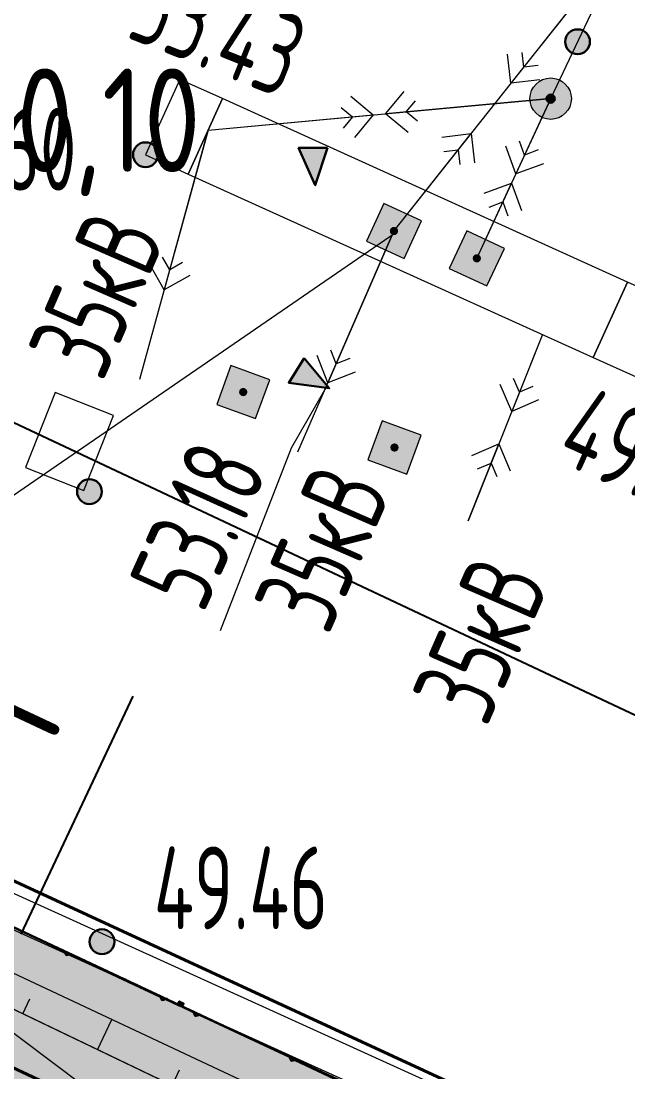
# Model space of a CAD drawing. Extents: x 1098675 to 1099684, y 381052 to 381453.
# Drawn here: x 1099304.26 to 1099311.59, y 381305.1 to 381317.8 of the extents above; entities that cross this region are included whole.
import ezdxf
from ezdxf.enums import TextEntityAlignment as Align

# ---------------------------------------------------------------- set-up
doc = ezdxf.new("R2010")
doc.units = 0
doc.header["$MEASUREMENT"] = 0
doc.header["$PDMODE"] = 34
doc.header["$PDSIZE"] = -1
doc.linetypes.add('Территория ПС Мелитопольская$0$GOST2.303 5', pattern=[24, 20, -1.5, 1, -1.5])
doc.layers.get('0').update_dxf_attribs({"linetype": 'CONTINUOUS', "lineweight": 0})
doc.layers.get('Defpoints').update_dxf_attribs({"color": 252, "linetype": 'CONTINUOUS'})
for name, color, linetype, lineweight in [('ГП', 7, 'CONTINUOUS', 20), ('ГП-ВП вар.1', 7, 'CONTINUOUS', 0), ('ГП-площади', 252, 'CONTINUOUS', 0), ('ГП_БЛАГОУСТРОЙСТВО_ огражднение', 5, 'ограждение2', 30), ('ГП_БЛАГОУСТРОЙСТВО_озеленение', 73, 'CONTINUOUS', 5), ('ГП_ГРАНИЦА_проект работ', 12, 'МИП_Граница_работ', 40), ('ГП_ТЕКСТ_размеры', 7, 'CONTINUOUS', 5), ('Разбивочный Благоустройство', 7, 'CONTINUOUS', 20), ('Съемка', 253, 'CONTINUOUS', 20), ('Тропа обхода предв.', 7, 'CONTINUOUS', 0)]:
    doc.layers.add(name, color=color, linetype=linetype, lineweight=lineweight)
doc.layers.add('Территория ПС Мелитопольская$0$0.3 Внутреннее ограждение', color=7, linetype='CONTINUOUS', true_color=0x93278f)
doc.layers.add('Территория ПС Мелитопольская$0$3_Осевая', color=3, linetype='Территория ПС Мелитопольская$0$GOST2.303 5')
doc.layers.add('Территория ПС Мелитопольская$0$5_Заштрих', color=6, linetype='CONTINUOUS')
doc.styles.add('GOST 2.304', font='GOST2304A.ttf', dxfattribs={"height": 1.25})
doc.styles.add('TOPO_D431', font='GOST2304A.ttf')
doc.styles.add('txt', font='GOST2304A.ttf')
doc.styles.add('ГОСТ', font='GOST2304A.ttf', dxfattribs={"height": 2.5})
doc.linetypes.add('ЗАБ ЖБ^1^', pattern='A,4,["|",txt,S=0.8,R=0,X=0,Y=0],4', length=8)
doc.linetypes.add('МИП_Граница_работ', pattern='A,10,-1.197667,[133,ltypeshp,S=0.35,R=0,X=0,Y=0],-0.044784,[133,ltypeshp,S=0.3,R=0,X=0,Y=0],-0.054403,[133,ltypeshp,S=0.24,R=0,X=0,Y=0],-0.071522,[133,ltypeshp,S=0.17,R=0,X=0,Y=0],-0.071361,[133,ltypeshp,S=0.1,R=0,X=0,Y=0],-1.662597,[133,ltypeshp,S=0.35,R=0,X=0,Y=0],-0.044784,[133,ltypeshp,S=0.3,R=0,X=0,Y=0],-0.054403,[133,ltypeshp,S=0.24,R=0,X=0,Y=0],-0.071522,[133,ltypeshp,S=0.17,R=0,X=0,Y=0],-0.071361,[133,ltypeshp,S=0.1,R=0,X=0,Y=0],-1.655597', length=15.000001)
doc.linetypes.add('ограждение2', pattern='A,0.25,-0.1,[132,ltypeshp.shx,S=0.1,R=0,X=-0.1,Y=0],-0.1,1', length=1.45)
doc.dimstyles.new('ISO-25', dxfattribs={"dimtxt": 1.5, "dimasz": 1.5, "dimexe": 1.25, "dimexo": 0, "dimtad": 1, "dimtxsty": 'TOPO_D431', "dimcen": 2.5, "dimazin": 0, "dimtfac": 1, "dimtmove": 0, "dimatfit": 3, "dimfxl": 1, "dimarcsym": 0})

# ---------------------------------------------------------------- blocks, each defined once
blk = doc.blocks.new('Территория ПС Мелитопольская$0$3D Панель ограждения L3030')
for p, q in [((5, -185), (5, 0)), ((5, 0), (10, 0)), ((10, -185), (10, 0)), ((7, -190), (34, -223)), ((34, -227), (7, -260)), ((38, -220), (11, -187)), ((11, -263), (38, -230)), ((34, -223), (38, -220)), ((34, -227), (38, -230)), ((5, -1460), (5, -265)), ((10, -1461), (10, -265)), ((34, -1498), (7, -1465)), ((7, -1535), (34, -1502)), ((11, -1462), (38, -1495)), ((38, -1505), (11, -1538)), ((34, -1498), (38, -1495)), ((34, -1502), (38, -1505)), ((5, -1540), (5, -2735)), ((10, -1540), (10, -2735)), ((34, -2773), (7, -2740)), ((7, -2810), (34, -2777)), ((11, -2737), (38, -2770)), ((38, -2780), (11, -2813)), ((34, -2773), (38, -2770)), ((34, -2777), (38, -2780)), ((5, -2815), (5, -3000)), ((10, -2815), (10, -3000)), ((5, -3000), (10, -3000))]:
    blk.add_line(p, q)
for centre in [(3, -25), (3, -175), (33, -225), (3, -275), (3, -425), (3, -575), (3, -725), (3, -825), (3, -975), (3, -1125), (3, -1275), (3, -1375), (3, -1450), (33, -1500), (3, -1550), (3, -1625), (3, -1725), (3, -1875), (3, -2025), (3, -2175), (3, -2275), (3, -2425), (3, -2575), (3, -2725), (33, -2775), (3, -2825), (3, -2975)]:
    blk.add_circle(centre, 2.5)
for centre, radius, start, end in [((13, -185), 7.5, 180, 219.486), ((13, -185), 2.5, 180, 219.486), ((33, -225), 2.5, 320.514, 39.486), ((33, -225), 7.5, 320.514, 39.486), ((13, -265), 7.5, 140.514, 180), ((13, -265), 2.5, 140.514, 180), ((13, -1460), 7.5, 180, 219.486), ((13, -1460), 2.5, 180, 219.486), ((33, -1500), 2.5, 320.514, 39.486), ((33, -1500), 7.5, 320.514, 39.486), ((13, -1540), 7.5, 140.514, 180), ((13, -1540), 2.5, 140.514, 180), ((13, -2735), 7.5, 180, 219.486), ((13, -2735), 2.5, 180, 219.486), ((33, -2775), 2.5, 320.514, 39.486), ((33, -2775), 7.5, 320.514, 39.486), ((13, -2815), 7.5, 140.514, 180), ((13, -2815), 2.5, 140.514, 180)]:
    blk.add_arc(centre, radius, start, end)
blk = doc.blocks.new('*U100')
at = {"layer": 'Территория ПС Мелитопольская$0$5_Заштрих'}
h = blk.add_hatch(dxfattribs=at)
h.set_pattern_fill('ANSI31', color=256)
h.set_pattern_definition([(45, (-3707.2358, -503.4625), (-2.245064, 2.245064), [])])
edge = h.paths.add_edge_path()
edge.add_line((-20, 27), (-20, -27))
edge.add_arc((-17, -27), 3, 180, 270)
edge.add_line((-17, -30), (17, -30))
edge.add_arc((17, -27), 3, 270, 360)
edge.add_line((20, -27), (20, 27))
edge.add_arc((17, 27), 3, 360, 450)
edge.add_line((17, 30), (-17, 30))
edge.add_arc((-17, 27), 3, 89.9979, 180.0021)
edge = h.paths.add_edge_path(flags=16)
edge.add_line((-18, 27), (-18, -27))
edge.add_arc((-17, -27), 1.5, 180, 270)
edge.add_line((-17, -28), (17, -28))
edge.add_arc((17, -27), 1.5, 270, 360)
edge.add_line((19, -27), (19, 27))
edge.add_arc((17, 27), 1.5, 360, 450)
edge.add_line((17, 29), (-17, 29))
edge.add_arc((-17, 27), 1.5, 90, 180)
for points in [[(-17, -30), (17, -30, 0.414214), (20, -27), (20, 27, 0.414214), (17, 30), (-17, 30, 0.414214), (-20, 27), (-20, -27, 0.414214)], [(-17, -28), (17, -28, 0.414214), (19, -27), (19, 27, 0.414214), (17, 29), (-17, 29, 0.414214), (-18, 27), (-18, -27, 0.414214)]]:
    blk.add_lwpolyline(points, format="xyb", close=True)
at = {"layer": 'Территория ПС Мелитопольская$0$3_Осевая'}
for p, q in [((-20, 0), (20, 0)), ((0, -30), (0, 30))]:
    blk.add_line(p, q, dxfattribs=at)
blk = doc.blocks.new('*U80')
at = {"xscale": -1, "rotation": 66.86558338000557}
for name, p in [('Территория ПС Мелитопольская$0$3D Панель ограждения L3030', (-16551, 7072)), ('*U100', (-13786, 5907)), ('Территория ПС Мелитопольская$0$3D Панель ограждения L3030', (-13792, 5893))]:
    blk.add_blockref(name, p, dxfattribs=at)
blk = doc.blocks.new('Территория ПС Мелитопольская')
at = {"layer": 'Территория ПС Мелитопольская$0$0.3 Внутреннее ограждение'}
blk.add_blockref('*U80', (707938, 522816), dxfattribs=at)
blk = doc.blocks.new('*D153')
at = {"layer": 'Defpoints', "color": 0, "linetype": 'Continuous', "lineweight": 60, "transparency": 16777216}
for p in [(1099297.125, 381307.357), (1099316.329, 381298.296), (1099312.41, 381289.99)]:
    blk.add_point(p, dxfattribs=at)
at = {"layer": 'ГП_ТЕКСТ_размеры', "color": 0, "linetype": 'Continuous', "lineweight": -2, "transparency": 16777216}
for p, q in [((1099297.125, 381307.357), (1099292.673, 381297.92)), ((1099294.563, 381298.411), (1099311.054, 381290.63)), ((1099316.329, 381298.296), (1099311.877, 381288.86))]:
    blk.add_line(p, q, dxfattribs=at)
at = {"layer": 'ГП_ТЕКСТ_размеры', "color": 0, "linetype": 'Continuous', "lineweight": 60, "transparency": 16777216}
for points in [[(1099294.67, 381298.637), (1099294.456, 381298.185), (1099293.206, 381299.051)], [(1099311.16, 381290.856), (1099310.947, 381290.404), (1099312.41, 381289.99)]]:
    blk.add_solid(points, dxfattribs=at)
at = {"layer": 'ГП_ТЕКСТ_размеры', "color": 0, "linetype": 'Continuous', "transparency": 16777216, "insert": (1099303.443, 381295.866), "char_height": 1.5, "attachment_point": 5, "rotation": 334.7419, "style": 'TOPO_D431'}
blk.add_mtext('21,23', dxfattribs=at)
blk = doc.blocks.new('*D186')
at = {"layer": 'Defpoints', "color": 0, "linetype": 'Continuous', "lineweight": 60, "transparency": 16777216}
for p in [(1099274.105, 381320.994), (1099322.127, 381304.486), (1099319.76, 381299.466)]:
    blk.add_point(p, dxfattribs=at)
at = {"layer": 'ГП_ТЕКСТ_размеры', "color": 0, "linetype": 'Continuous', "lineweight": -2, "transparency": 16777216}
for p, q in [((1099274.105, 381320.994), (1099277.005, 381327.145)), ((1099277.829, 381325.374), (1099320.77, 381305.126)), ((1099319.76, 381299.466), (1099322.66, 381305.617))]:
    blk.add_line(p, q, dxfattribs=at)
at = {"layer": 'ГП_ТЕКСТ_размеры', "color": 0, "linetype": 'Continuous', "lineweight": 60, "transparency": 16777216}
for points in [[(1099277.936, 381325.6), (1099277.722, 381325.148), (1099276.472, 381326.014)], [(1099320.877, 381305.352), (1099320.663, 381304.9), (1099322.127, 381304.486)]]:
    blk.add_solid(points, dxfattribs=at)
at = {"layer": 'ГП_ТЕКСТ_размеры', "color": 0, "linetype": 'Continuous', "transparency": 16777216, "insert": (1099301.556, 381315.831), "char_height": 1.5, "attachment_point": 5, "rotation": 334.7544, "style": 'TOPO_D431'}
blk.add_mtext('50,48', dxfattribs=at)
blk = doc.blocks.new('*D194')
at = {"layer": 'Defpoints', "color": 0, "linetype": 'Continuous', "lineweight": 60, "transparency": 16777216}
for p in [(1099303.603, 381305.424), (1099303.628, 381305.412), (1099303.176, 381304.515)]:
    blk.add_point(p, dxfattribs=at)
at = {"layer": 'Разбивочный Благоустройство', "color": 0, "linetype": 'Continuous', "lineweight": -2, "transparency": 16777216}
for p, q in [((1099304.266, 381306.77), (1099305.618, 381309.645)), ((1099303.201, 381304.504), (1099303.628, 381305.412)), ((1099303.603, 381305.424), (1099304.759, 381304.88)), ((1099303.176, 381304.515), (1099304.332, 381303.972)), ((1099302.562, 381303.146), (1099301.924, 381301.789))]:
    blk.add_line(p, q, dxfattribs=at)
at = {"layer": 'Разбивочный Благоустройство', "color": 0, "linetype": 'Continuous', "lineweight": 60, "transparency": 16777216}
for points in [[(1099304.04, 381306.876), (1099304.492, 381306.663), (1099303.628, 381305.412)], [(1099302.336, 381303.253), (1099302.789, 381303.04), (1099303.201, 381304.504)]]:
    blk.add_solid(points, dxfattribs=at)
at = {"layer": 'Разбивочный Благоустройство', "color": 0, "linetype": 'Continuous', "transparency": 16777216, "insert": (1099304.016, 381309.471), "char_height": 1.5, "attachment_point": 5, "rotation": 64.8183, "style": 'TOPO_D431'}
blk.add_mtext('1', dxfattribs=at)
blk = doc.blocks.new('откос 2')
at = {"layer": 'ГП', "color": 7, "linetype": 'Continuous', "lineweight": 20, "elevation": 0.836}
blk.add_lwpolyline([(1099205.377, 381422.945), (1099228.611, 381412.022), (1099211.386, 381375.513), (1099211.386, 381375.513)], dxfattribs=at)
blk.add_lwpolyline([(1099205.377, 381422.945), (1099207.746, 381421.456), (1099227.86, 381411.794), (1099218.642, 381392.338), (1099210.189, 381374.73, -0.448093), (1099209.482, 381374.457)], format="xyb", dxfattribs=at)
at = {"layer": 'ГП', "color": 7, "linetype": 'Continuous', "lineweight": 20}
for points in [[(1099213.804, 381418.546), (1099213.89, 381418.727)], [(1099214.706, 381418.113), (1099214.878, 381418.479)], [(1099215.607, 381417.68), (1099215.696, 381417.869)]]:
    blk.add_lwpolyline(points, dxfattribs=at)
blk = doc.blocks.new('*D224')
at = {"layer": 'Defpoints', "color": 0, "linetype": 'Continuous', "lineweight": 60, "transparency": 16777216}
for p in [(1099297.638, 381307.119), (1099316.338, 381298.326), (1099316.986, 381298.021), (1099310.918, 381297.87), (1099314.673, 381294.787)]:
    blk.add_point(p, dxfattribs=at)
at = {"layer": 'ГП_ТЕКСТ_размеры', "color": 0, "linetype": 'Continuous', "lineweight": -2, "transparency": 16777216}
blk.add_line((1099314.673, 381294.787), (1099313.492, 381292.274), dxfattribs=at)
for start, end in [(123.1114, 138.9649), (154.8183, 244.8183), (260.6718, 276.5253)]:
    blk.add_arc((1099316.338, 381298.326), 5.438, start, end, dxfattribs=at)
at = {"layer": 'ГП_ТЕКСТ_размеры', "color": 0, "linetype": 'Continuous', "lineweight": 60, "transparency": 16777216}
for points in [[(1099312.445, 381301.76), (1099312.026, 381302.034), (1099311.416, 381300.64)], [(1099315.382, 381292.721), (1099315.53, 381293.199), (1099314.024, 381293.405)]]:
    blk.add_solid(points, dxfattribs=at)
at = {"layer": 'ГП_ТЕКСТ_размеры', "color": 0, "linetype": 'Continuous', "transparency": 16777216, "insert": (1099312.65, 381296.91), "char_height": 1.5, "attachment_point": 5, "rotation": 291.0093, "style": 'TOPO_D431'}
blk.add_mtext('90,00°', dxfattribs=at)
blk = doc.blocks.new('Съемка')
at = {"layer": 'Съемка', "linetype": 'Continuous', "lineweight": -2}
h = blk.add_hatch(color=8, dxfattribs=at)
h.dxf.hatch_style = 1
edge = h.paths.add_edge_path()
edge.add_arc((1099310.978, 381317.548), 0.15, 0, 360)
h = blk.add_hatch(color=8, dxfattribs=at)
h.dxf.hatch_style = 1
edge = h.paths.add_edge_path()
edge.add_arc((1099310.978, 381317.548), 0.15, 0, 360)
at = {"layer": 'Съемка', "linetype": 'Continuous', "lineweight": -2, "true_color": 0xffffff}
h = blk.add_hatch(color=7, dxfattribs=at)
h.dxf.hatch_style = 1
edge = h.paths.add_edge_path()
edge.add_arc((1099310.654, 381316.861), 0.25, 0, 360)
at = {"layer": 'Съемка', "linetype": 'Continuous', "lineweight": -2}
h = blk.add_hatch(color=8, dxfattribs=at)
edge = h.paths.add_edge_path()
edge.add_arc((1099310.654, 381316.861), 0.05, 0, 360)
h = blk.add_hatch(color=8, dxfattribs=at)
h.dxf.hatch_style = 1
edge = h.paths.add_edge_path()
edge.add_arc((1099305.765, 381316.183), 0.15, 0, 360)
at = {"layer": 'Съемка', "lineweight": -2}
for points in [[(1099307.963, 381316.265), (1099307.813, 381315.815), (1099307.613, 381316.265)], [(1099307.679, 381313.728), (1099307.982, 381313.363), (1099307.494, 381313.43)]]:
    blk.add_hatch(color=8, dxfattribs=at).paths.add_polyline_path(points)
at = {"layer": 'Съемка', "linetype": 'Continuous', "lineweight": -2, "true_color": 0xffffff}
h = blk.add_hatch(color=7, dxfattribs=at)
h.dxf.hatch_style = 1
h.paths.add_polyline_path([(1099308.431, 381315.14), (1099308.885, 381314.93), (1099309.095, 381315.384), (1099308.641, 381315.594)])
at = {"layer": 'Съемка', "linetype": 'Continuous', "lineweight": -2}
h = blk.add_hatch(color=8, dxfattribs=at)
edge = h.paths.add_edge_path()
edge.add_arc((1099308.763, 381315.262), 0.05, -24.7482, 335.2518)
at = {"layer": 'Съемка', "linetype": 'Continuous', "lineweight": -2, "true_color": 0xffffff}
h = blk.add_hatch(color=7, dxfattribs=at)
h.dxf.hatch_style = 1
h.paths.add_polyline_path([(1099309.431, 381314.811), (1099309.884, 381314.6), (1099310.095, 381315.053), (1099309.642, 381315.264)])
at = {"layer": 'Съемка', "linetype": 'Continuous', "lineweight": -2}
h = blk.add_hatch(color=8, dxfattribs=at)
edge = h.paths.add_edge_path()
edge.add_arc((1099309.763, 381314.932), 0.05, -25.0423, 334.9577)
at = {"layer": 'Съемка', "linetype": 'Continuous', "lineweight": -2, "true_color": 0xffffff}
h = blk.add_hatch(color=7, dxfattribs=at)
h.dxf.hatch_style = 1
h.paths.add_polyline_path([(1099306.624, 381313.168), (1099307.093, 381312.997), (1099307.265, 381313.466), (1099306.796, 381313.638)])
at = {"layer": 'Съемка', "linetype": 'Continuous', "lineweight": -2}
h = blk.add_hatch(color=8, dxfattribs=at)
edge = h.paths.add_edge_path()
edge.add_arc((1099306.944, 381313.317), 0.05, -20.092, 339.908)
at = {"layer": 'Съемка', "linetype": 'Continuous', "lineweight": -2, "true_color": 0xffffff}
h = blk.add_hatch(color=7, dxfattribs=at)
h.dxf.hatch_style = 1
h.paths.add_polyline_path([(1099308.449, 381312.498), (1099308.918, 381312.326), (1099309.09, 381312.796), (1099308.62, 381312.968)])
at = {"layer": 'Съемка', "linetype": 'Continuous', "lineweight": -2}
h = blk.add_hatch(color=8, dxfattribs=at)
edge = h.paths.add_edge_path()
edge.add_arc((1099308.769, 381312.647), 0.05, -20.092, 339.908)
h = blk.add_hatch(color=8, dxfattribs=at)
h.dxf.hatch_style = 1
edge = h.paths.add_edge_path()
edge.add_arc((1099305.089, 381312.115), 0.15, 0, 360)
h = blk.add_hatch(color=8, dxfattribs=at)
h.dxf.hatch_style = 1
edge = h.paths.add_edge_path()
edge.add_arc((1099305.089, 381312.115), 0.15, 0, 360)
h = blk.add_hatch(color=8, dxfattribs=at)
h.dxf.hatch_style = 1
edge = h.paths.add_edge_path()
edge.add_arc((1099305.24, 381306.678), 0.15, 0, 360)
h = blk.add_hatch(color=8, dxfattribs=at)
h.dxf.hatch_style = 1
edge = h.paths.add_edge_path()
edge.add_arc((1099305.24, 381306.678), 0.15, 0, 360)
at = {"layer": 'Съемка', "color": 8, "lineweight": 0, "flags": 128}
blk.add_lwpolyline([(1099293.864, 381372.618), (1099295.127, 381368.839), (1099292.229, 381356.192), (1099287.065, 381345.224), (1099282.681, 381345.645), (1099275.815, 381349.136), (1099272.646, 381342.287), (1099268.962, 381334.499), (1099265.328, 381326.824), (1099264.883, 381327.072), (1099264.217, 381325.84), (1099264.443, 381325.642), (1099271.806, 381322.224), (1099276.732, 381319.937), (1099282.556, 381317.251), (1099288.811, 381314.372), (1099292.91, 381312.476), (1099302.954, 381307.815), (1099311.963, 381303.721), (1099320.799, 381299.735), (1099318.524, 381294.58), (1099302.115, 381258.026)], dxfattribs=at)
at = {"layer": 'Съемка', "color": 8, "linetype": 'ЗАБ ЖБ^1^', "lineweight": 0, "ltscale": 0.5, "flags": 128}
blk.add_lwpolyline([(1099293.484, 381372.491), (1099294.712, 381368.818), (1099291.848, 381356.324), (1099286.823, 381345.649), (1099282.795, 381346.036), (1099275.626, 381349.68), (1099272.283, 381342.456), (1099268.6, 381334.67), (1099265.149, 381327.381), (1099264.723, 381327.619), (1099263.713, 381325.749), (1099264.223, 381325.304), (1099271.638, 381321.861), (1099276.564, 381319.574), (1099282.388, 381316.888), (1099288.643, 381314.009), (1099292.742, 381312.113), (1099302.787, 381307.451), (1099311.798, 381303.356), (1099320.273, 381299.534), (1099318.158, 381294.743), (1099301.75, 381258.19)], dxfattribs=at)
at = {"layer": 'Съемка', "color": 8, "linetype": 'Continuous', "lineweight": 20}
for points in [[(1099309.763, 381314.932), (1099310.654, 381316.861), (1099311.963, 381319.625)], [(1099307.602, 381312.596), (1099308.763, 381315.262), (1099311.415, 381318.614)], [(1099311.415, 381318.614), (1099310.174, 381317.046)], [(1099310.525, 381317.087), (1099310.174, 381317.046), (1099310.133, 381317.397)], [(1099310.505, 381317.262), (1099310.329, 381317.242), (1099310.309, 381317.417)], [(1099308.934, 381316.451), (1099308.662, 381316.677), (1099308.888, 381316.949)], [(1099305.696, 381313.473), (1099306.521, 381316.48), (1099310.654, 381316.861)], [(1099308.241, 381316.89), (1099308.513, 381316.664), (1099308.287, 381316.392)], [(1099310.654, 381316.861), (1099308.662, 381316.677)], [(1099309.047, 381316.587), (1099308.911, 381316.7), (1099309.024, 381316.836)], [(1099310.654, 381316.861), (1099310.235, 381315.953)], [(1099308.128, 381316.754), (1099308.264, 381316.641), (1099308.151, 381316.505)], [(1099306.521, 381316.48), (1099308.513, 381316.664)], [(1099306.521, 381316.48), (1099305.992, 381314.551)], [(1099308.763, 381315.262), (1099309.694, 381316.438)], [(1099309.342, 381316.397), (1099309.694, 381316.438), (1099309.735, 381316.087)], [(1099310.505, 381316.241), (1099310.34, 381316.18), (1099310.278, 381316.346)], [(1099309.363, 381316.222), (1099309.539, 381316.242), (1099309.559, 381316.067)], [(1099310.566, 381316.075), (1099310.235, 381315.953), (1099310.113, 381316.285)], [(1099309.763, 381314.932), (1099310.182, 381315.84)], [(1099309.851, 381315.718), (1099310.182, 381315.84), (1099310.304, 381315.508)], [(1099309.912, 381315.552), (1099310.077, 381315.613), (1099310.139, 381315.447)], [(1099308.763, 381315.262), (1099307.965, 381313.428)], [(1099306.212, 381314.88), (1099306.058, 381314.792), (1099305.971, 381314.946)], [(1099306.299, 381314.726), (1099305.992, 381314.551), (1099305.817, 381314.858)], [(1099310.554, 381314.013), (1099309.657, 381311.762)], [(1099310.554, 381314.013), (1099310.184, 381313.084)], [(1099308.229, 381313.722), (1099308.064, 381313.658), (1099308, 381313.822)], [(1099308.294, 381313.558), (1099307.965, 381313.428), (1099307.835, 381313.757)], [(1099310.509, 381313.224), (1099310.184, 381313.084), (1099310.044, 381313.409)], [(1099310.439, 381313.386), (1099310.276, 381313.316), (1099310.207, 381313.479)], [(1099309.657, 381311.762), (1099310.027, 381312.691)], [(1099309.703, 381312.551), (1099310.027, 381312.691), (1099310.167, 381312.366)], [(1099309.772, 381312.389), (1099309.935, 381312.459), (1099310.005, 381312.296)]]:
    blk.add_lwpolyline(points, dxfattribs=at)
at = {"layer": 'Съемка', "color": 8, "linetype": 'Continuous', "flags": 128}
for points in [[(1099306.178, 381317.094), (1099305.765, 381316.183), (1099306.281, 381315.95), (1099306.694, 381316.861)], [(1099311.167, 381313.735), (1099311.58, 381314.646), (1099306.694, 381316.861), (1099306.281, 381315.95)], [(1099311.685, 381313.5), (1099312.098, 381314.411), (1099311.58, 381314.646), (1099311.167, 381313.735)]]:
    blk.add_lwpolyline(points, close=True, dxfattribs=at)
at = {"layer": 'Съемка', "color": 8, "linetype": 'Continuous', "lineweight": -2, "flags": 128}
for points in [[(1099307.963, 381316.265), (1099307.813, 381315.815), (1099307.613, 381316.265), (1099307.963, 381316.265), (1099307.963, 381316.265)], [(1099307.679, 381313.728), (1099307.982, 381313.363), (1099307.494, 381313.43), (1099307.679, 381313.728), (1099307.679, 381313.728)]]:
    blk.add_lwpolyline(points, close=True, dxfattribs=at)
at = {"layer": 'Съемка', "color": 8, "linetype": 'Continuous', "lineweight": 20}
for points in [[(1099308.431, 381315.14), (1099308.885, 381314.93), (1099309.095, 381315.384), (1099308.641, 381315.594)], [(1099309.431, 381314.811), (1099309.884, 381314.6), (1099310.095, 381315.053), (1099309.642, 381315.264)], [(1099306.624, 381313.168), (1099307.093, 381312.997), (1099307.265, 381313.466), (1099306.796, 381313.638)], [(1099308.449, 381312.498), (1099308.918, 381312.326), (1099309.09, 381312.796), (1099308.62, 381312.968)]]:
    blk.add_lwpolyline(points, close=True, dxfattribs=at)
at = {"layer": 'Съемка', "color": 8, "linetype": 'Continuous'}
blk.add_lwpolyline([(1099305.021, 381312.128), (1099305.378, 381313.034), (1099304.674, 381313.311), (1099304.317, 381312.405)], close=True, dxfattribs=at)
at = {"layer": 'Съемка', "color": 8, "flags": 128}
blk.add_lwpolyline([(1099307.939, 381313.369), (1099307.522, 381312.638), (1099306.664, 381310.434)], dxfattribs=at)
at = {"layer": 'Съемка', "color": 8, "linetype": 'Continuous', "lineweight": -2}
for centre, radius in [((1099310.978, 381317.548), 0.15), ((1099310.978, 381317.548), 0.15), ((1099310.654, 381316.861), 0.05), ((1099305.765, 381316.183), 0.15), ((1099305.089, 381312.115), 0.15), ((1099305.089, 381312.115), 0.15), ((1099305.24, 381306.678), 0.15), ((1099305.24, 381306.678), 0.15)]:
    blk.add_circle(centre, radius, dxfattribs=at)
at = {"layer": 'Съемка', "color": 8, "linetype": 'Continuous', "lineweight": 20}
blk.add_circle((1099310.654, 381316.861), 0.25, dxfattribs=at)
at = {"layer": 'Съемка', "color": 8, "style": 'ГОСТ', "width": 0.8}
for s, rotation, p in [('53.43', 338.3, (1099305.689, 381318.078)), ('53.18', 65.6167, (1099306.004, 381310.833))]:
    blk.add_text(s, height=1, rotation=rotation, dxfattribs=at).set_placement(p, align=Align.MIDDLE_LEFT)
at = {"layer": 'Съемка', "color": 8, "lineweight": 30, "style": 'ГОСТ', "width": 0.8}
for s, p in [('49.60', (1099302.875, 381315.751)), ('49.46', (1099305.865, 381306.828))]:
    blk.add_text(s, height=1, dxfattribs=at).set_placement(p)
at = {"layer": 'Съемка', "color": 8, "style": 'ГОСТ', "width": 0.8}
for p in [(1099305.172, 381314.501), (1099307.897, 381311.441), (1099309.807, 381310.332)]:
    blk.add_text('35кВ', height=1, rotation=66.4, dxfattribs=at).set_placement(p, align=Align.MIDDLE_CENTER)
at = {"layer": 'Съемка', "color": 8, "lineweight": 30, "style": 'ГОСТ', "width": 0.8}
blk.add_text('49.48', height=1, rotation=335.9263, dxfattribs=at).set_placement((1099310.685, 381312.5))

msp = doc.modelspace()

# ---------------------------------------------------------------- block references
at = {"layer": 'Съемка', "color": 6, "lineweight": 30}
msp.add_blockref('Съемка', (0, 0), dxfattribs=at)

# ---------------------------------------------------------------- next in the draw order: hatches: boundary and pattern name
at = {"layer": 'ГП_БЛАГОУСТРОЙСТВО_озеленение', "linetype": 'Continuous'}
h = msp.add_hatch(dxfattribs=at)
h.set_pattern_fill('ANSI38', color=8, scale=3)
h.set_pattern_definition([(45, (0, 0), (-0.26516504294, 0.26516504294), []), (135, (0, 0), (-0.79549512883, 0.26516504294), [0.9375, -0.5625])])
h.paths.add_polyline_path([(1099319.783, 381299.515), (1099295.533, 381310.918, 0.150694), (1099295.526, 381309.218), (1099317.674, 381298.804), (1099300.244, 381261.86), (1099240.211, 381290.789), (1099239.545, 381289.405), (1099300.974, 381259.848), (1099301.259, 381260.222)])
at = {"layer": 'ГП_БЛАГОУСТРОЙСТВО_озеленение', "linetype": 'Continuous', "lineweight": 5, "ltscale": 1.5, "true_color": 0xcd6928}
h = msp.add_hatch(dxfattribs=at)
h.set_pattern_fill('HONEY', color=32, scale=2.5)
h.set_pattern_definition([(0, (255.12387, -66.3552), (0.46875, 0.27063293868), [0.3125, -0.625]), (120, (255.12387, -66.3552), (-0.46875, 0.27063293868), [0.3125, -0.625]), (60, (255.12387, -66.3552), (1e-16, 0.541265877365), [-0.625, 0.3125])])
h.paths.add_polyline_path([(1099243.104, 381307.372), (1099247.203, 381305.51), (1099240.211, 381290.789), (1099300.244, 381261.861), (1099317.674, 381298.804), (1099295.526, 381309.218, 0.226649), (1099296.994, 381307.422), (1099316.343, 381298.325), (1099299.77, 381263.199), (1099241.991, 381291.041), (1099249.186, 381306.227), (1099245.397, 381308.027, 0.412703), (1099229.275, 381303.047), (1099237.551, 381299.051), (1099234.157, 381291.998), (1099235.508, 381291.348), (1099239.553, 381299.753), (1099231.416, 381303.669, -0.322241)])

# ---------------------------------------------------------------- next in the draw order: linework, layer by layer
at = {"layer": 'ГП', "color": 35, "linetype": 'Continuous', "true_color": 0xb07030}
msp.add_lwpolyline([(1099295.526, 381309.218), (1099317.674, 381298.804), (1099300.244, 381261.861)], dxfattribs=at)
at = {"layer": 'ГП-ВП вар.1', "color": 5, "linetype": 'Continuous', "lineweight": 20}
msp.add_lwpolyline([(1099309.557, 381301.515), (1099303.116, 381306.368)], dxfattribs=at)
at = {"layer": 'ГП-площади', "color": 1, "linetype": 'Continuous'}
msp.add_lwpolyline([(1099240.211, 381290.789), (1099239.545, 381289.405), (1099300.974, 381259.848), (1099301.259, 381260.222), (1099319.783, 381299.515), (1099295.533, 381310.918, 0.150694), (1099295.526, 381309.218), (1099317.674, 381298.804), (1099300.244, 381261.86), (1099240.211, 381290.789, 3.781275)], format="xyb", close=True, dxfattribs=at)
at = {"layer": 'ГП-площади', "color": 3, "linetype": 'Continuous', "lineweight": 20}
msp.add_lwpolyline([(1099308.251, 381277.784), (1099311.257, 381284.106), (1099318.34, 381299.055), (1099310.594, 381302.776), (1099299.777, 381307.972), (1099298.226, 381308.717), (1099295.857, 381310.207), (1099319.091, 381299.283), (1099300.792, 381260.491), (1099239.779, 381289.89), (1099239.779, 381289.89), (1099243.975, 381288.256), (1099249.016, 381285.927), (1099252.647, 381284.248), (1099258.066, 381281.673), (1099261.666, 381279.927)], dxfattribs=at)
at = {"layer": 'ГП-площади', "color": 1, "linetype": 'Continuous', "lineweight": 40}
msp.add_lwpolyline([(1099239.553, 381299.753), (1099231.416, 381303.669, -0.358053), (1099244.353, 381306.872), (1099247.19, 381305.516), (1099240.212, 381290.788), (1099300.244, 381261.861), (1099317.674, 381298.804), (1099295.526, 381309.218, 0.237839), (1099297.125, 381307.357), (1099316.343, 381298.325), (1099299.77, 381263.199), (1099241.991, 381291.041), (1099249.199, 381306.221), (1099245.14, 381308.158, 0.405244), (1099229.275, 381303.047), (1099237.551, 381299.051), (1099234.157, 381291.998), (1099235.508, 381291.348), (1099239.554, 381299.752)], format="xyb", close=True, dxfattribs=at)
at = {"layer": 'ГП_БЛАГОУСТРОЙСТВО_ огражднение', "color": 5, "linetype": 'ограждение2', "ltscale": 3}
msp.add_lwpolyline([(1099319.783, 381299.515), (1099319.783, 381299.515), (1099274.103, 381320.995), (1099274.103, 381320.995)], dxfattribs=at)
at = {"layer": 'ГП_БЛАГОУСТРОЙСТВО_озеленение', "color": 8, "linetype": 'Continuous'}
msp.add_line((1099269.237, 381288.052), (1099308.777, 381315.241), dxfattribs=at)
at = {"layer": 'ГП_БЛАГОУСТРОЙСТВО_озеленение', "color": 32, "linetype": 'Continuous', "lineweight": 5, "ltscale": 1.5, "true_color": 0xcd6928}
msp.add_lwpolyline([(1099295.526, 381309.218), (1099317.674, 381298.804), (1099300.244, 381261.861), (1099240.211, 381290.789), (1099247.203, 381305.51), (1099243.104, 381307.372, 0.322241), (1099231.416, 381303.669), (1099239.553, 381299.753), (1099235.508, 381291.348), (1099234.157, 381291.998), (1099237.551, 381299.051), (1099229.275, 381303.047, -0.412703), (1099245.397, 381308.027), (1099249.186, 381306.227), (1099241.991, 381291.041), (1099299.77, 381263.199), (1099316.343, 381298.325), (1099296.994, 381307.422, -0.226649), (1099295.526, 381309.218)], format="xyb", close=True, dxfattribs=at)
at = {"layer": 'ГП_ГРАНИЦА_проект работ', "linetype": 'МИП_Граница_работ', "ltscale": 0.4}
msp.add_lwpolyline([(1099173.854, 381178.786), (1099228.953, 381292.771), (1099225.374, 381294.496), (1099226.05, 381295.898), (1099226.05, 381295.898), (1099229.482, 381302.891), (1099237.551, 381299.051), (1099234.157, 381291.998), (1099301.518, 381259.586), (1099320.223, 381299.995), (1099274.482, 381321.132), (1099286.423, 381345.285), (1099292.53, 381356.818), (1099295.109, 381369.148), (1099283.365, 381395.101), (1099283.365, 381395.101), (1099279.178, 381408.609), (1099254.879, 381419.85), (1099200.973, 381307.977), (1099220.356, 381298.624), (1099219.629, 381297.212), (1099216.36, 381298.795), (1099202.66, 381270.59)], dxfattribs=at)

# ---------------------------------------------------------------- next in the draw order: block references
at = {"layer": 'ГП', "color": 1, "linetype": 'Continuous', "lineweight": 20}
msp.add_blockref('откос 2', (90.48, -112.739), dxfattribs=at)
at = {"layer": 'Тропа обхода предв.', "xscale": 0.001, "yscale": 0.001, "zscale": 0.001, "rotation": 357.9626094329727}
msp.add_blockref('Территория ПС Мелитопольская', (1098593.679, 380802.216), dxfattribs=at)

# ---------------------------------------------------------------- next in the draw order: texts
at = {"layer": 'ГП-площади', "color": 3, "lineweight": 20, "insert": (1099304.205, 381317.225), "char_height": 1.25, "width": 4.51737, "attachment_point": 1, "style": 'GOST 2.304'}
msp.add_mtext('0,10', dxfattribs=at)

# ---------------------------------------------------------------- next in the draw order: dimensions: what is measured, and where the dimension line sits
at = {"layer": 'ГП_ТЕКСТ_размеры', "color": 7, "linetype": 'Continuous'}
dim = msp.add_linear_dim(base=(1099322.127, 381304.486), p1=(1099274.105, 381320.994), p2=(1099319.76, 381299.466), angle=334.7544, dimstyle='ISO-25', dxfattribs=at)
dim.commit()
dim.dimension.update_dxf_attribs({"geometry": '*D186', "text_midpoint": (1099300.921, 381314.485), "dimtype": 161})
dim = msp.add_aligned_dim(p1=(1099297.125, 381307.357), p2=(1099316.329, 381298.296), distance=-9.184, dimstyle='ISO-25', dxfattribs=at)
dim.commit()
dim.dimension.update_dxf_attribs({"geometry": '*D153', "text_midpoint": (1099303.443, 381295.866)})
dim = msp.add_angular_dim_2l(base=(1099310.9183, 381297.8697), line1=((1099297.6376, 381307.1187), (1099316.9863, 381298.0215)), line2=((1099314.6735, 381294.7872), (1099316.3375, 381298.3265)), dimstyle='ISO-25', dxfattribs=at)
dim.commit()
dim.dimension.update_dxf_attribs({"geometry": '*D224', "text_midpoint": (1099311.2606, 381296.3767), "dimtype": 162})
at = {"layer": 'Разбивочный Благоустройство', "color": 7, "linetype": 'Continuous'}
dim = msp.add_aligned_dim(p1=(1099303.176, 381304.515), p2=(1099303.603, 381305.424), distance=-0.027, dimstyle='ISO-25', dxfattribs=at)
dim.commit()
dim.dimension.update_dxf_attribs({"geometry": '*D194', "text_midpoint": (1099304.016, 381309.471)})

doc.saveas('drawing.dxf')
